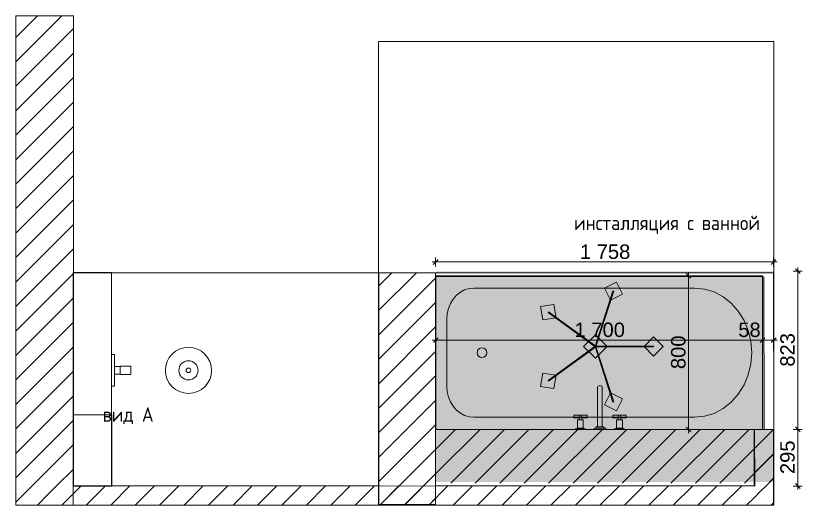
# Model space of a CAD drawing. Header units: millimetres. Extents: x 2336463 to 2579121, y 595385 to 778077.
# Drawn here: x 2536143 to 2540235, y 654631 to 657178 of the extents above; entities that cross this region are included whole.
import ezdxf

# ---------------------------------------------------------------- set-up
doc = ezdxf.new("R2010")
doc.units = ezdxf.units.MM
doc.header["$MEASUREMENT"] = 0
doc.linetypes.add('Wipeout_Contour', pattern=[1000, 0, -1000])
for name, color, linetype in [('+возводимые стены', 7, 'Continuous'), ('1 Планировка размеры', 7, 'Continuous'), ('Интерьер - Мебель', 7, 'Continuous'), ('сит план', 7, 'Continuous')]:
    doc.layers.add(name, color=color, linetype=linetype)
for name, color, linetype, lineweight in [('+возводимые стены_Ном._пера__1', 7, 'Continuous', 13), ('+возводимые стены_Ном._пера__101', 252, 'Continuous', 5), ('1 Планировка_Ном._пера__1', 7, 'Continuous', 13), ('Интерьер - Мебель_Ном._пера__1', 7, 'Continuous', 13), ('сит план_Ном._пера__1', 7, 'Continuous', 13)]:
    doc.layers.add(name, color=color, linetype=linetype, lineweight=lineweight)
for name, color, linetype, lineweight, true_color in [('+возводимые стены_Ном._пера__169', 7, 'Continuous', 5, 0x68b353), ('+возводимые стены_Ном._пера__242', 7, 'Continuous', 13, 0x1b55b5), ('+размер планировка_Ном._пера__242', 7, 'Continuous', 13, 0x1b55b5), ('+размер планировка_Ном._пера__9', 7, 'Continuous', 15, 0x3dad99), ('1 Планировка размеры_Ном._пера__242', 7, 'Continuous', 13, 0x1b55b5), ('1 Планировка_Ном._пера__58', 7, 'Continuous', 5, 0xdf0000), ('MEP - Отопление и Вентиляция.ОВ_Ном._пера__58', 7, 'Continuous', 5, 0xdf0000), ('сит план_Ном._пера__87', 7, 'Continuous', 20, 0x6a6a6a)]:
    doc.layers.add(name, color=color, linetype=linetype, lineweight=lineweight, true_color=true_color)
doc.styles.add('СГЕНЕРИР_СТИЛЬ_1', font='arial.ttf')
doc.styles.add('СГЕНЕРИР_СТИЛЬ_4', font='isocp.shx')
doc.dimstyles.new('СГЕНЕРИР_СТИЛЬ__1', dxfattribs={"dimtxt": 75, "dimasz": 23.75, "dimexe": 0.18, "dimexo": 300, "dimgap": 0, "dimtad": 1, "dimtih": 1, "dimtoh": 1, "dimdec": 0, "dimzin": 0, "dimdsep": 46, "dimtxsty": 'СГЕНЕРИР_СТИЛЬ_1', "dimblk": 'ARROWHEAD_6', "dimblk1": 'ARROWHEAD_6', "dimblk2": 'ARROWHEAD_6', "dimcen": 0.09, "dimclrd": 256, "dimclre": 256, "dimclrt": 256, "dimazin": 0, "dimtfac": 1, "dimtdec": 4, "dimtmove": 0, "dimatfit": 3, "dimfxl": 0, "dimtolj": 1, "dimtzin": 0, "dimarcsym": 0})
doc.dimstyles.new('СГЕНЕРИР_СТИЛЬ__2', dxfattribs={"dimtxt": 75, "dimasz": 23.75, "dimexe": 0.18, "dimexo": 300, "dimgap": 0, "dimtad": 1, "dimdec": 0, "dimzin": 0, "dimdsep": 46, "dimtxsty": 'СГЕНЕРИР_СТИЛЬ_1', "dimblk": 'ARROWHEAD_6', "dimblk1": 'ARROWHEAD_6', "dimblk2": 'ARROWHEAD_6', "dimcen": 0.09, "dimclrd": 256, "dimclre": 256, "dimclrt": 256, "dimazin": 0, "dimtfac": 1, "dimtdec": 4, "dimtmove": 0, "dimatfit": 3, "dimfxl": 0, "dimtolj": 1, "dimtzin": 0, "dimarcsym": 0})
pattern_1 = [(45, (2086872.015, 585813.69), (-63.639609, 63.639609), [])]

# ---------------------------------------------------------------- blocks, each defined once
blk = doc.blocks.new('Перекрытие_100', base_point=(2538030.4, 654631.3))
at = {"layer": 'Интерьер - Мебель_Ном._пера__1', "color": 7, "linetype": 'Continuous', "lineweight": 13, "flags": 128}
blk.add_lwpolyline([(2538030.4, 654631.3), (2540088, 654631.3), (2540088, 657044.2), (2538030.4, 657044.2)], close=True, dxfattribs=at)
blk = doc.blocks.new('Перекрытие_101', base_point=(2538327.3, 654731.6))
at = {"layer": 'Интерьер - Мебель_Ном._пера__1', "color": 7, "linetype": 'Continuous', "lineweight": 13, "flags": 128}
blk.add_lwpolyline([(2538327.3, 654731.6), (2539986.5, 654731.6), (2539986.5, 655025.8), (2538327.3, 655025.8)], close=True, dxfattribs=at)
blk = doc.blocks.new('Перекрытие_102', base_point=(2538326.3, 654731.6))
at = {"layer": 'Интерьер - Мебель_Ном._пера__1', "color": 7, "linetype": 'Continuous', "lineweight": 13, "flags": 128}
blk.add_lwpolyline([(2538326.3, 654731.6), (2539985.5, 654731.6), (2539985.5, 655025.8), (2538326.3, 655025.8)], close=True, dxfattribs=at)
blk = doc.blocks.new('Перекрытие_103', base_point=(2536441.3, 655101.9))
at = {"layer": 'Интерьер - Мебель_Ном._пера__1', "color": 7, "linetype": 'Continuous', "lineweight": 13, "flags": 128}
blk.add_lwpolyline([(2536441.3, 655101.9), (2536641.3, 655101.9), (2536641.3, 655841.8), (2536441.3, 655841.8)], close=True, dxfattribs=at)
blk = doc.blocks.new('Перекрытие_104', base_point=(2536440.7, 654732))
at = {"layer": 'Интерьер - Мебель_Ном._пера__1', "color": 7, "linetype": 'Continuous', "lineweight": 13, "flags": 128}
blk.add_lwpolyline([(2536440.7, 654732), (2538030.4, 654732), (2538030.4, 655840.8), (2536440.7, 655840.8)], close=True, dxfattribs=at)
blk = doc.blocks.new('Перекрытие_105', base_point=(2536440.7, 654632))
at = {"layer": 'Интерьер - Мебель_Ном._пера__1', "color": 7, "linetype": 'Continuous', "lineweight": 13, "flags": 128}
blk.add_lwpolyline([(2536440.7, 654632), (2540086.2, 654632), (2540086.2, 655840.8), (2536440.7, 655840.8)], close=True, dxfattribs=at)
blk = doc.blocks.new('Перекрытие_106', base_point=(2536441.3, 654730.3))
at = {"layer": 'Интерьер - Мебель_Ном._пера__1', "color": 7, "linetype": 'Continuous', "lineweight": 13, "flags": 128}
blk.add_lwpolyline([(2536441.3, 654730.3), (2536641.3, 654730.3), (2536641.3, 655101.9), (2536441.3, 655101.9)], close=True, dxfattribs=at)
blk = doc.blocks.new('Перекрытие_107', base_point=(2536442.3, 654730.3))
at = {"layer": 'Интерьер - Мебель_Ном._пера__1', "color": 7, "linetype": 'Continuous', "lineweight": 13, "flags": 128}
blk.add_lwpolyline([(2536442.3, 654730.3), (2536642.3, 654730.3), (2536642.3, 655101.9), (2536442.3, 655101.9)], close=True, dxfattribs=at)
blk = doc.blocks.new('Стена_315', base_point=(2538032.3, 655840.8))
at = {"layer": 'сит план_Ном._пера__87', "linetype": 'Continuous', "lineweight": 20, "true_color": 0x6a6a6a}
h = blk.add_hatch(dxfattribs=at)
h.set_pattern_fill('Блоки_Бетонные_Эффективные', color=251, style=0, pattern_type=2)
h.set_pattern_definition(pattern_1)
h.paths.add_polyline_path([(2538032.3, 655840.8), (2538032.3, 654635.8), (2538327.3, 654635.8), (2538327.3, 655840.8)])
at = {"layer": 'сит план_Ном._пера__1', "color": 7, "linetype": 'Continuous', "lineweight": 13, "flags": 128}
for points in [[(2538032.3, 655840.8), (2538032.3, 654635.8)], [(2538327.3, 655840.8), (2538032.3, 655840.8)], [(2538327.3, 654635.8), (2538327.3, 655840.8)], [(2538032.3, 654635.8), (2538327.3, 654635.8)]]:
    blk.add_lwpolyline(points, dxfattribs=at)
blk = doc.blocks.new('Стена_316', base_point=(2540088, 654631.3))
at = {"layer": '+возводимые стены_Ном._пера__169', "linetype": 'Continuous', "lineweight": 5, "true_color": 0x68b353}
h = blk.add_hatch(dxfattribs=at)
h.set_pattern_fill('Блоки_Бетонные_Эффективные', color=85, style=0, pattern_type=2)
h.set_pattern_definition(pattern_1)
h.paths.add_polyline_path([(2536442.6, 654632), (2539988, 654631.3), (2539987.7, 654731.3), (2536442.6, 654732)])
h = blk.add_hatch(dxfattribs=at)
h.set_pattern_fill('Блоки_Бетонные_Эффективные', color=85, style=0, pattern_type=2)
h.set_pattern_definition(pattern_1)
h.paths.add_polyline_path([(2539987.7, 654731.3), (2540088, 654631.3), (2540087.7, 654731.3)])
h = blk.add_hatch(dxfattribs=at)
h.set_pattern_fill('Блоки_Бетонные_Эффективные', color=85, style=0, pattern_type=2)
h.set_pattern_definition(pattern_1)
h.paths.add_polyline_path([(2539987.7, 654731.3), (2539988, 654631.3), (2540088, 654631.3)])
at = {"layer": '+возводимые стены_Ном._пера__101', "color": 252, "linetype": 'Continuous', "lineweight": 5, "flags": 128}
for points in [[(2539987.7, 654731.3), (2536442.6, 654732)], [(2540088, 654631.3), (2540087.7, 654731.3)], [(2536442.6, 654632), (2540088, 654631.3)]]:
    blk.add_lwpolyline(points, dxfattribs=at)
blk = doc.blocks.new('Стена_317', base_point=(2540088, 654631.3))
at = {"layer": '+возводимые стены_Ном._пера__169', "linetype": 'Continuous', "lineweight": 5, "true_color": 0x68b353}
h = blk.add_hatch(dxfattribs=at)
h.set_pattern_fill('Блоки_Бетонные_Эффективные', color=85, style=0, pattern_type=2)
h.set_pattern_definition(pattern_1)
h.paths.add_polyline_path([(2540087.7, 654731.3), (2540086.5, 655026.2), (2539986.5, 655025.8), (2539987.7, 654731.3)])
at = {"layer": '+возводимые стены_Ном._пера__101', "color": 252, "linetype": 'Continuous', "lineweight": 5, "flags": 128}
for points in [[(2540086.5, 655026.2), (2539986.5, 655025.8)], [(2539986.5, 655025.8), (2539987.7, 654731.3)], [(2540087.7, 654731.3), (2540086.5, 655026.2)]]:
    blk.add_lwpolyline(points, dxfattribs=at)
blk = doc.blocks.new('Стена_318', base_point=(2540086.7, 655026.2))
at = {"color": 254, "linetype": 'Wipeout_Contour', "lineweight": 0, "ltscale": 10493448.2356395}
blk.add_wipeout([(2540035.8, 655840), (2540035.8, 655820), (2540085.7, 655840), (2540085.7, 655840)], dxfattribs=at).dxf.layer = '+возводимые стены'
at = {"color": 254, "linetype": 'Wipeout_Contour', "lineweight": 0, "ltscale": 10493038.11190214}
blk.add_wipeout([(2540035.8, 655820), (2540036.7, 655026.1), (2540086.7, 655026.2), (2540085.8, 655820)], dxfattribs=at).dxf.layer = '+возводимые стены'
at = {"layer": '+возводимые стены_Ном._пера__1', "color": 7, "linetype": 'Continuous', "lineweight": 13, "flags": 128}
blk.add_lwpolyline([(2540086.7, 655026.2), (2540036.7, 655026.1)], dxfattribs=at)
at = {"color": 254, "linetype": 'Wipeout_Contour', "lineweight": 0, "ltscale": 10493490.29027223}
blk.add_wipeout([(2540035.8, 655820), (2540085.8, 655820), (2540085.8, 655839.9), (2540085.6, 655839.9)], dxfattribs=at).dxf.layer = '+возводимые стены'
at = {"layer": '+возводимые стены_Ном._пера__1', "color": 7, "linetype": 'Continuous', "lineweight": 13, "flags": 128}
blk.add_lwpolyline([(2540035.8, 655820), (2540036.7, 655026.1)], dxfattribs=at)
at = {"color": 254, "linetype": 'Wipeout_Contour', "lineweight": 0, "ltscale": 7870161.549176933}
blk.add_wipeout([(2540085.8, 655839.9), (2540085.8, 655840), (2540085.6, 655839.9)], dxfattribs=at).dxf.layer = '+возводимые стены'
at = {"layer": '+возводимые стены_Ном._пера__1', "color": 7, "linetype": 'Continuous', "lineweight": 13, "flags": 128}
for points in [[(2540085.8, 655840), (2540035.8, 655840)], [(2540086.7, 655026.2), (2540085.8, 655840)]]:
    blk.add_lwpolyline(points, dxfattribs=at)
blk = doc.blocks.new('Стена_319', base_point=(2538327.3, 655840.8))
at = {"color": 254, "linetype": 'Wipeout_Contour', "lineweight": 0, "ltscale": 10490038.27413439}
blk.add_wipeout([(2540035.8, 655840), (2538327.3, 655840.8), (2538327.3, 655820.8), (2540035.8, 655820)], dxfattribs=at).dxf.layer = '+возводимые стены'
at = {"layer": '+возводимые стены_Ном._пера__1', "color": 7, "linetype": 'Continuous', "lineweight": 13, "flags": 128}
for points in [[(2540035.8, 655840), (2538327.3, 655840.8)], [(2538327.3, 655820.8), (2538327.3, 655840.8)], [(2538327.3, 655820.8), (2540035.8, 655820)]]:
    blk.add_lwpolyline(points, dxfattribs=at)
blk = doc.blocks.new('Стена_322', base_point=(2536142.6, 657177.5))
at = {"layer": 'сит план_Ном._пера__87', "linetype": 'Continuous', "lineweight": 20, "true_color": 0x6a6a6a}
h = blk.add_hatch(dxfattribs=at)
h.set_pattern_fill('Блоки_Бетонные_Эффективные', color=251, style=0, pattern_type=2)
h.set_pattern_definition(pattern_1)
h.paths.add_polyline_path([(2536442.6, 654732), (2536442.6, 657177.5), (2536142.6, 657177.5), (2536142.6, 654732)])
h = blk.add_hatch(dxfattribs=at)
h.set_pattern_fill('Блоки_Бетонные_Эффективные', color=251, style=0, pattern_type=2)
h.set_pattern_definition(pattern_1)
h.paths.add_polyline_path([(2536442.6, 654732), (2536142.6, 654632), (2536442.6, 654632)])
h = blk.add_hatch(dxfattribs=at)
h.set_pattern_fill('Блоки_Бетонные_Эффективные', color=251, style=0, pattern_type=2)
h.set_pattern_definition(pattern_1)
h.paths.add_polyline_path([(2536142.6, 654632.1), (2536142.8, 654632.1), (2536442.6, 654732), (2536142.6, 654732)])
h = blk.add_hatch(dxfattribs=at)
h.set_pattern_fill('Блоки_Бетонные_Эффективные', color=251, style=0, pattern_type=2)
h.set_pattern_definition(pattern_1)
h.paths.add_polyline_path([(2536142.6, 654632.1), (2536142.6, 654632), (2536142.8, 654632.1)])
at = {"layer": '+возводимые стены_Ном._пера__1', "color": 7, "linetype": 'Continuous', "lineweight": 13, "flags": 128}
blk.add_lwpolyline([(2536142.6, 654632), (2536442.6, 654632)], dxfattribs=at)
at = {"layer": 'сит план_Ном._пера__1', "color": 7, "linetype": 'Continuous', "lineweight": 13, "flags": 128}
for points in [[(2536142.6, 657177.5), (2536142.6, 654632)], [(2536442.6, 657177.5), (2536142.6, 657177.5)], [(2536442.6, 654732), (2536442.6, 657177.5)]]:
    blk.add_lwpolyline(points, dxfattribs=at)
blk = doc.blocks.new('Ванна 25_2')
at = {"layer": '1 Планировка_Ном._пера__1', "color": 7, "linetype": 'Continuous', "lineweight": 13, "flags": 128}
for points in [[(0, -800), (1700, -800), (1700, 0), (0, 0)], [(198.3, -64), (173.7, -66.4), (149.9, -73.6), (127.5, -85.4), (107.3, -101.4), (89.8, -121.2), (75.6, -144), (65.2, -169.3), (58.8, -196.2), (56.7, -224), (56.7, -576), (58.8, -603.8), (65.2, -630.7), (75.6, -656), (89.8, -678.8), (107.3, -698.6), (127.5, -714.6), (149.9, -726.4), (173.7, -733.6), (198.3, -736), (1345.8, -736), (1397.5, -730.9), (1447.6, -715.7), (1494.6, -691), (1537.1, -657.4), (1573.7, -616), (1603.5, -568), (1625.4, -514.9), (1638.8, -458.3), (1643.3, -400), (1638.8, -341.7), (1625.4, -285.1), (1603.5, -232), (1573.7, -184), (1537.1, -142.6), (1494.6, -109), (1447.6, -84.3), (1397.5, -69.1), (1345.8, -64)]]:
    blk.add_lwpolyline(points, close=True, dxfattribs=at)
at = {"layer": '1 Планировка_Ном._пера__1', "color": 7, "linetype": 'Continuous', "lineweight": 13}
blk.add_circle((240, -400), 25, dxfattribs=at)
blk = doc.blocks.new('Смеситель Настенный 25')
at = {"layer": '1 Планировка_Ном._пера__1', "color": 7, "linetype": 'Continuous', "lineweight": 13}
for p, q in [((-84, -3.5), (-119, -3.5)), ((-116.5, -7), (-86.5, -7)), ((84, -3.5), (119, -3.5)), ((116.5, -7), (86.5, -7)), ((-108, -50), (-95, -50)), ((-108, -61), (-106.1, -62.9)), ((-95, -61), (-96.9, -62.9)), ((108, -50), (95, -50)), ((95, -61), (96.9, -62.9)), ((108, -61), (106.1, -62.9))]:
    blk.add_line(p, q, dxfattribs=at)
at = {"layer": '1 Планировка_Ном._пера__1', "color": 7, "linetype": 'Continuous', "lineweight": 13, "flags": 128}
for points in [[(-86.5, -50), (-86.5, -7), (-84, -7), (-84, -3.5), (-76.5, -3.5), (-76.5, 0), (-126.5, 0), (-126.5, -3.5), (-119, -3.5), (-119, -7), (-116.5, -7), (-116.5, -50), (-108, -50), (-108, -61), (-136.5, -61), (-136.5, -74), (-66.5, -74), (-66.5, -61), (-95, -61), (-95, -50)], [(-30, -7), (30, -7), (30, 0), (-30, 0)], [(86.5, -50), (86.5, -7), (84, -7), (84, -3.5), (76.5, -3.5), (76.5, 0), (126.5, 0), (126.5, -3.5), (119, -3.5), (119, -7), (116.5, -7), (116.5, -50), (108, -50), (108, -61), (136.5, -61), (136.5, -74), (66.5, -74), (66.5, -61), (95, -61), (95, -50)], [(-20, -14), (20, -14), (20, -7), (-20, -7)]]:
    blk.add_lwpolyline(points, close=True, dxfattribs=at)
blk.add_lwpolyline([(12, -14), (-12, -14), (-12, -219.1, 0.759247), (12, -219.1)], format="xyb", close=True, dxfattribs=at)
at = {"layer": '1 Планировка_Ном._пера__1', "color": 7, "linetype": 'Continuous', "lineweight": 13}
for centre in [(-101.5, -67.5), (101.5, -67.5)]:
    blk.add_circle(centre, 6.5, dxfattribs=at)
blk = doc.blocks.new('Люстра 25_2')
at = {"layer": '1 Планировка_Ном._пера__58', "color": 12, "linetype": 'Continuous', "lineweight": 5, "true_color": 0xdf0000}
for p, q in [((-207.2, 285.1), (-218.1, 216)), ((-138, 274.2), (-207.2, 285.1)), ((-176.1, 246.5), (-180, 243.7)), ((2, 1.4), (-176.1, 246.5)), ((-149, 205), (-138, 274.2)), ((176.1, 246.5), (-2, 1.4)), ((207.2, 285.1), (138, 274.2)), ((138, 274.2), (149, 205)), ((180, 243.7), (176.1, 246.5)), ((218.1, 216), (207.2, 285.1)), ((-218.1, 216), (-149, 205)), ((-180, 243.7), (-2, -1.4)), ((2, -1.4), (180, 243.7)), ((149, 205), (218.1, 216)), ((0, 61.4), (-61.4, 0)), ((61.4, 0), (0, 61.4)), ((-0.7, 2.3), (-288.9, -91.3)), ((-61.4, 0), (0, -61.4)), ((2.4, 0), (-2.4, 0)), ((-2.4, 0), (-2.4, -302.9)), ((-2, -1.4), (2, 1.4)), ((-2, 1.4), (2, -1.4)), ((0.7, -2.3), (-0.7, 2.3)), ((0.7, 2.3), (-0.7, -2.3)), ((0, -61.4), (61.4, 0)), ((288.9, -91.3), (0.7, 2.3)), ((-287.4, -95.9), (0.7, -2.3)), ((-0.7, -2.3), (287.4, -95.9)), ((2.4, -302.9), (2.4, 0)), ((-303.4, -46.5), (-335.2, -108.9)), ((-241, -78.3), (-303.4, -46.5)), ((-272.8, -140.7), (-241, -78.3)), ((303.4, -46.5), (241, -78.3)), ((241, -78.3), (272.8, -140.7)), ((335.2, -108.9), (303.4, -46.5)), ((-335.2, -108.9), (-272.8, -140.7)), ((-288.9, -91.3), (-287.4, -95.9)), ((272.8, -140.7), (335.2, -108.9)), ((287.4, -95.9), (288.9, -91.3)), ((0, -253.4), (-49.5, -302.9)), ((49.5, -302.9), (0, -253.4)), ((-49.5, -302.9), (0, -352.4)), ((-2.4, -302.9), (2.4, -302.9)), ((0, -352.4), (49.5, -302.9))]:
    blk.add_line(p, q, dxfattribs=at)
blk = doc.blocks.new('*D2994', base_point=(2086872, 585813.7))
at = {"layer": '1 Планировка размеры_Ном._пера__242', "color": 152, "linetype": 'Continuous', "lineweight": 13, "true_color": 0x1b55b5}
for p, q in [((2538339.8, 655909.2), (2538314.8, 655884.2)), ((2538327.3, 655873.2), (2538327.3, 655920.1)), ((2540073.1, 655884.2), (2540098.1, 655909.2)), ((2540085.6, 655873.2), (2540085.6, 655920.1)), ((2538308.6, 655896.7), (2538327.3, 655896.7)), ((2538327.3, 655896.7), (2540085.6, 655896.7)), ((2540085.6, 655896.7), (2540104.4, 655896.7))]:
    blk.add_line(p, q, dxfattribs=at)
at = {"layer": '1 Планировка размеры_Ном._пера__242', "color": 152, "lineweight": 13, "true_color": 0x1b55b5, "insert": (2539078.2, 655911.7), "char_height": 75, "attachment_point": 7, "style": 'СГЕНЕРИР_СТИЛЬ_1'}
blk.add_mtext('\\A1;{\\pql;\\fArial|b0|i0|c204|p38;1\xa0758}', dxfattribs=at)
blk = doc.blocks.new('ARROWHEAD_6')
at = {"color": 0, "linetype": 'Continuous', "lineweight": 0}
for p, q in [((0, 0), (-1, 0)), ((-0.5, -0.5), (0.5, 0.5))]:
    blk.add_line(p, q, dxfattribs=at)
blk = doc.blocks.new('*D2995', base_point=(2086872, 585813.7))
at = {"layer": '1 Планировка размеры_Ном._пера__242', "color": 152, "linetype": 'Continuous', "lineweight": 13, "true_color": 0x1b55b5}
for p, q in [((2540235.1, 655026.2), (2540188.2, 655026.2)), ((2540199.2, 655038.7), (2540224.2, 655013.7)), ((2540211.7, 654731.3), (2540211.7, 655026.2)), ((2540235.1, 654731.3), (2540188.2, 654731.3)), ((2540199.2, 654743.8), (2540224.2, 654718.8)), ((2540211.7, 654712.6), (2540211.7, 654731.3))]:
    blk.add_line(p, q, dxfattribs=at)
at = {"layer": '1 Планировка размеры_Ном._пера__242', "color": 152, "lineweight": 13, "true_color": 0x1b55b5, "insert": (2540196.7, 654793.4), "char_height": 75, "attachment_point": 7, "rotation": 90, "style": 'СГЕНЕРИР_СТИЛЬ_1'}
blk.add_mtext('\\A1;{\\pql;\\fArial|b0|i0|c204|p38;295}', dxfattribs=at)
blk = doc.blocks.new('*D2996', base_point=(2086872, 585813.7))
at = {"layer": '1 Планировка размеры_Ном._пера__242', "color": 152, "linetype": 'Continuous', "lineweight": 13, "true_color": 0x1b55b5}
for p, q in [((2540235.1, 655848.8), (2540188.2, 655848.8)), ((2540224.2, 655836.3), (2540199.2, 655861.3)), ((2540211.7, 655848.8), (2540211.7, 655867.6)), ((2540211.7, 655026.2), (2540211.7, 655848.8)), ((2540235.1, 655026.2), (2540188.2, 655026.2)), ((2540199.2, 655038.7), (2540224.2, 655013.7))]:
    blk.add_line(p, q, dxfattribs=at)
at = {"layer": '1 Планировка размеры_Ном._пера__242', "color": 152, "lineweight": 13, "true_color": 0x1b55b5, "insert": (2540196.7, 655352.1), "char_height": 75, "attachment_point": 7, "rotation": 90, "style": 'СГЕНЕРИР_СТИЛЬ_1'}
blk.add_mtext('\\A1;{\\pql;\\fArial|b0|i0|c204|p38;823}', dxfattribs=at)
blk = doc.blocks.new('*D2997', base_point=(2086872, 585813.7))
at = {"layer": '1 Планировка размеры_Ном._пера__242', "color": 152, "linetype": 'Continuous', "lineweight": 13, "true_color": 0x1b55b5}
for p, q in [((2538341.1, 655502.9), (2538316.1, 655477.9)), ((2538328.6, 655467), (2538328.6, 655524.9)), ((2540041.1, 655502.9), (2540016.1, 655477.9)), ((2540028.6, 655467), (2540028.6, 655524.9)), ((2538309.8, 655490.4), (2538328.6, 655490.4)), ((2538328.6, 655490.4), (2540028.6, 655490.4))]:
    blk.add_line(p, q, dxfattribs=at)
at = {"layer": '1 Планировка размеры_Ном._пера__242', "color": 152, "lineweight": 13, "true_color": 0x1b55b5, "char_height": 75, "attachment_point": 7, "style": 'СГЕНЕРИР_СТИЛЬ_1'}
for s, insert in [('\\A1;{\\pql;\\fArial|b0|i0|c204|p38;1\xa0700}', (2539050.3, 655505.4)), ('\\A1;{\\pql;\\fArial|b0|i0|c204|p38;58}', (2539902.2, 655505.4))]:
    blk.add_mtext(s, dxfattribs=dict(at, insert=insert))
blk = doc.blocks.new('*D2998', base_point=(2086872, 585813.7))
at = {"layer": '1 Планировка размеры_Ном._пера__242', "color": 152, "linetype": 'Continuous', "lineweight": 13, "true_color": 0x1b55b5}
for p, q in [((2540041.1, 655502.9), (2540016.1, 655477.9)), ((2540028.6, 655467), (2540028.6, 655524.9)), ((2540074, 655477.9), (2540099, 655502.9)), ((2540086.5, 655326.2), (2540086.5, 655513.8)), ((2540028.6, 655490.4), (2540086.5, 655490.4)), ((2540086.5, 655490.4), (2540105.3, 655490.4))]:
    blk.add_line(p, q, dxfattribs=at)
blk = doc.blocks.new('*D2999', base_point=(2086872, 585813.7))
at = {"layer": '1 Планировка размеры_Ном._пера__242', "color": 152, "linetype": 'Continuous', "lineweight": 13, "true_color": 0x1b55b5}
for p, q in [((2539655.7, 655812.4), (2539630.7, 655837.4)), ((2539643.2, 655824.9), (2539643.2, 655843.7)), ((2539728.6, 655824.9), (2539619.8, 655824.9)), ((2539643.2, 655024.9), (2539643.2, 655824.9)), ((2539728.6, 655024.9), (2539619.8, 655024.9)), ((2539630.7, 655037.4), (2539655.7, 655012.4)), ((2539643.2, 655006.2), (2539643.2, 655024.9))]:
    blk.add_line(p, q, dxfattribs=at)
at = {"layer": '1 Планировка размеры_Ном._пера__242', "color": 152, "lineweight": 13, "true_color": 0x1b55b5, "insert": (2539628.2, 655339.6), "char_height": 75, "attachment_point": 7, "rotation": 90, "style": 'СГЕНЕРИР_СТИЛЬ_1'}
blk.add_mtext('\\A1;{\\pql;\\fArial|b0|i0|c204|p38;800}', dxfattribs=at)
blk = doc.blocks.new('Душевой Гарнитур 25_2')
at = {"layer": '1 Планировка_Ном._пера__1', "color": 7, "linetype": 'Continuous', "lineweight": 13}
for p, q in [((-20, -15), (20, -15)), ((-20, -45), (20, -45))]:
    blk.add_line(p, q, dxfattribs=at)
at = {"layer": '1 Планировка_Ном._пера__1', "color": 7, "linetype": 'Continuous', "lineweight": 13, "flags": 128}
blk.add_lwpolyline([(-83, 0), (-83, -15), (-20, -15), (-20, -45), (-22, -45), (-22, -100), (22, -100), (22, -45), (20, -45), (20, -15), (83, -15), (83, 0)], close=True, dxfattribs=at)
at = {"layer": '1 Планировка_Ном._пера__1', "color": 7, "linetype": 'Continuous', "lineweight": 13}
for radius in [120, 50, 12]:
    blk.add_circle((0, -400), radius, dxfattribs=at)

msp = doc.modelspace()

# ---------------------------------------------------------------- hatches: boundary and pattern name
at = {"layer": '+возводимые стены_Ном._пера__242', "linetype": 'Continuous', "lineweight": 13, "true_color": 0x1b55b5}
h = msp.add_hatch(dxfattribs=at)
h.set_pattern_fill('Блоки_Бетонные_Эффективные', color=152, style=0, pattern_type=2)
h.set_pattern_definition(pattern_1)
h.paths.add_polyline_path([(2538328.6, 654746.7), (2540086.5, 654746.7), (2540086.5, 655026.2), (2538328.6, 655026.2)])
at = {"layer": '+размер планировка_Ном._пера__9', "linetype": 'Continuous', "lineweight": 0, "true_color": 0x1e564c}
msp.add_hatch(color=139, dxfattribs=at).paths.add_polyline_path([(2538327.3, 655848.8), (2540085.6, 655848.8), (2540085.6, 654751.6), (2538327.3, 654751.6)])

# ---------------------------------------------------------------- block references
at = {"layer": '+возводимые стены', "color": 252, "lineweight": 5}
for name in ['Стена_317', 'Стена_316']:
    msp.add_blockref(name, (2540088, 654631.3), dxfattribs=at)
at = {"layer": '1 Планировка_Ном._пера__1', "color": 7, "linetype": 'Continuous', "lineweight": 13, "xscale": -1, "zscale": 1000}
for name, p, rotation in [('Душевой Гарнитур 25_2', (2536641.3, 655333), 90), ('Смеситель Настенный 25', (2539182.4, 655025.8), 180)]:
    msp.add_blockref(name, p, dxfattribs=dict(at, rotation=rotation))
at = {"layer": '1 Планировка_Ном._пера__58', "color": 12, "linetype": 'Continuous', "lineweight": 5, "true_color": 0xdf0000, "zscale": 1000, "rotation": 90}
msp.add_blockref('Люстра 25_2', (2539159, 655457.1), dxfattribs=at)
at = {"layer": 'Интерьер - Мебель', "color": 7, "linetype": 'Continuous', "lineweight": 13}
for name, p in [('Перекрытие_100', (2538030.4, 654631.3)), ('Перекрытие_104', (2536440.7, 654732)), ('Перекрытие_105', (2536440.7, 654632)), ('Перекрытие_103', (2536441.3, 655101.9)), ('Перекрытие_106', (2536441.3, 654730.3)), ('Перекрытие_107', (2536442.3, 654730.3)), ('Перекрытие_102', (2538326.3, 654731.6)), ('Перекрытие_101', (2538327.3, 654731.6))]:
    msp.add_blockref(name, p, dxfattribs=at)
at = {"layer": 'сит план', "color": 7, "lineweight": 13}
for name, p in [('Стена_322', (2536142.6, 657177.5)), ('Стена_315', (2538032.3, 655840.8))]:
    msp.add_blockref(name, p, dxfattribs=at)

# ---------------------------------------------------------------- texts
at = {"layer": '+размер планировка_Ном._пера__242', "color": 152, "linetype": 'Continuous', "lineweight": 13, "true_color": 0x1b55b5, "insert": (2539047.2, 656137.4), "char_height": 75, "attachment_point": 1, "style": 'СГЕНЕРИР_СТИЛЬ_4'}
msp.add_mtext('\\A1;{\\pql;\\Fisocp.shx;инсталляция с ванной}', dxfattribs=at)
at = {"layer": 'MEP - Отопление и Вентиляция.ОВ_Ном._пера__58', "color": 12, "linetype": 'Continuous', "lineweight": 5, "true_color": 0xdf0000, "insert": (2536595.1, 655140.6), "char_height": 75, "attachment_point": 1, "style": 'СГЕНЕРИР_СТИЛЬ_4'}
msp.add_mtext('\\A1;{\\pql;\\Fisocp.shx;вид А}', dxfattribs=at)

# ---------------------------------------------------------------- next in the draw order: block references
at = {"layer": '+возводимые стены', "color": 252, "lineweight": 5}
msp.add_blockref('Стена_318', (2540086.7, 655026.2), dxfattribs=at)

# ---------------------------------------------------------------- next in the draw order: block references
msp.add_blockref('Стена_319', (2538327.3, 655840.8), dxfattribs=at)

# ---------------------------------------------------------------- next in the draw order: dimensions: what is measured, and where the dimension line sits
at = {"layer": '1 Планировка размеры', "color": 152, "linetype": 'Continuous', "lineweight": 13, "true_color": 0x1b55b5}
dim = msp.add_linear_dim(base=(2540211.7, 655026.2), p1=(2539987.7, 654731.3), p2=(2540086.5, 655026.2), angle=90, dimstyle='СГЕНЕРИР_СТИЛЬ__2', dxfattribs=at)
dim.commit()
dim.dimension.update_dxf_attribs({"geometry": '*D2995', "text_midpoint": (2540159.2, 654879.1), "dimtype": 160, "text_rotation": 90})

# ---------------------------------------------------------------- next in the draw order: block references
at = {"layer": '1 Планировка_Ном._пера__1', "color": 7, "linetype": 'Continuous', "lineweight": 13, "xscale": -1, "zscale": 1000, "rotation": 180}
msp.add_blockref('Ванна 25_2', (2538328.6, 655024.9), dxfattribs=at)

# ---------------------------------------------------------------- next in the draw order: dimensions: what is measured, and where the dimension line sits
at = {"layer": '1 Планировка размеры', "color": 152, "linetype": 'Continuous', "lineweight": 13, "true_color": 0x1b55b5}
for base, p1, p2, picture, middle in [((2540085.6, 655896.7), (2538327.3, 655840.8), (2540085.6, 655848.8), '*D2994', (2539207.1, 655949.2)), ((2540028.6, 655490.4), (2538328.6, 655824.9), (2540028.6, 655824.9), '*D2997', (2539179.2, 655542.9)), ((2540086.5, 655490.4), (2540028.6, 655824.9), (2540086.5, 655026.2), '*D2998', (2539959.4, 655542.9))]:
    dim = msp.add_linear_dim(base=base, p1=p1, p2=p2, dimstyle='СГЕНЕРИР_СТИЛЬ__1', dxfattribs=at)
    dim.commit()
    dim.dimension.update_dxf_attribs({"geometry": picture, "text_midpoint": middle, "dimtype": 160})
for base, p1, p2, picture, middle in [((2539643.2, 655824.9), (2540028.6, 655024.9), (2540028.6, 655824.9), '*D2999', (2539590.7, 655425.3)), ((2540211.7, 655848.8), (2540086.5, 655026.2), (2540085.6, 655848.8), '*D2996', (2540159.2, 655437.9))]:
    dim = msp.add_linear_dim(base=base, p1=p1, p2=p2, angle=90, dimstyle='СГЕНЕРИР_СТИЛЬ__2', dxfattribs=at)
    dim.commit()
    dim.dimension.update_dxf_attribs({"geometry": picture, "text_midpoint": middle, "dimtype": 160, "text_rotation": 90})

doc.saveas('drawing.dxf')
